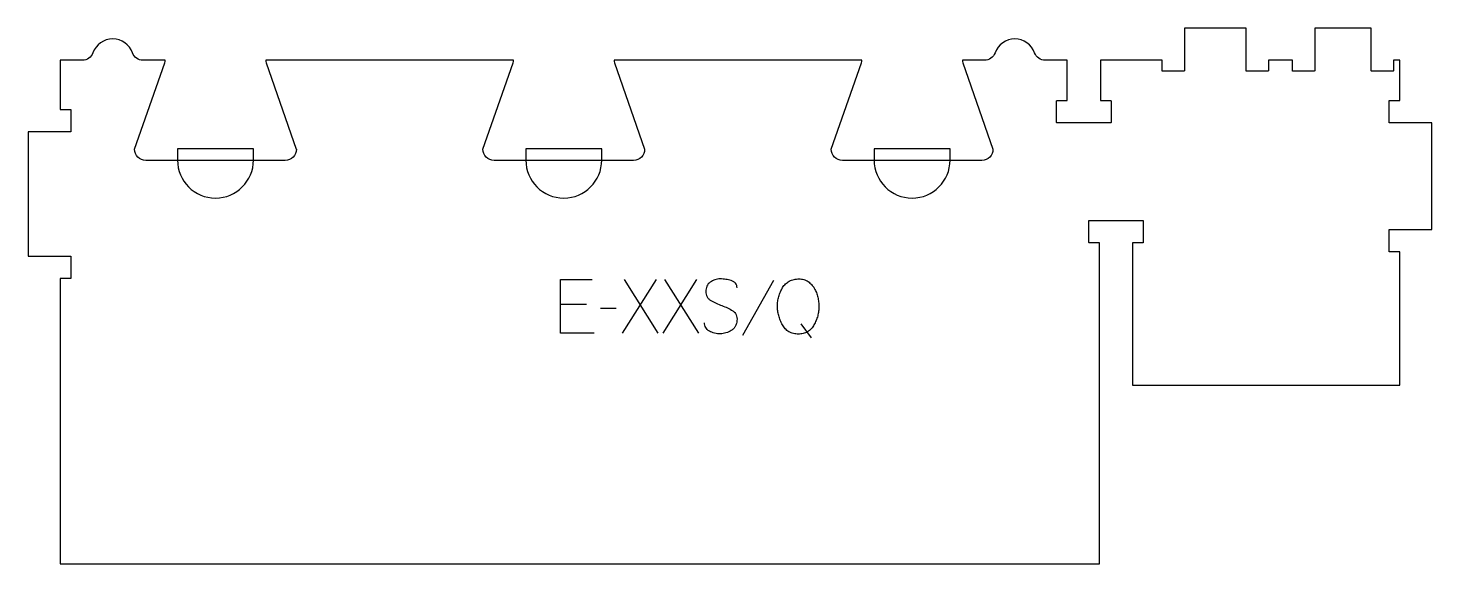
# Model space of a CAD drawing. Extents: x 0 to 786, y 0 to 300.
import ezdxf

# ---------------------------------------------------------------- set-up
doc = ezdxf.new("R2010")
doc.units = 0
for name, color, linetype in [('1_ANYTOOL_1MMDEEP_LABELS_S', 2, 'CONTINUOUS'), ('4_ANYTOOL_CUTTHROUGH_OUTSI', 5, 'CONTINUOUS'), ('5_ANYTOOL_HALF_MILL_9MM_IN', 3, 'CONTINUOUS')]:
    doc.layers.add(name, color=color, linetype=linetype)

msp = doc.modelspace()

# ---------------------------------------------------------------- linework, layer by layer
at = {"layer": '1_ANYTOOL_1MMDEEP_LABELS_S'}
for p, q in [((351.347027, 158.944998), (332.447027, 128.944998)), ((352.589884, 128.944998), (333.647027, 158.944998)), ((374.061313, 158.944998), (355.161313, 128.944998)), ((375.30417, 128.944998), (356.361313, 158.944998)), ((417.00417, 158.473569), (399.818456, 127.702141)), ((312.518456, 145.016427), (297.861313, 145.016427)), ((329.018456, 142.830712), (320.232742, 142.744998)), ((438.347027, 126.287855), (432.518456, 134.259284))]:
    msp.add_line(p, q, dxfattribs=at)
msp.add_lwpolyline([(316.80417, 128.944998), (297.861313, 128.944998), (297.861313, 158.944998), (315.689884, 158.944998)], dxfattribs=at)
msp.add_lwpolyline([(396.689884, 154.359284, 0.071867), (396.496771, 155.69589, 0.100684), (395.870242, 156.877141, 0.047558), (395.395688, 157.353591, 0.038563), (394.845688, 157.742319, 0.037928), (394.1485, 158.089788, 0.026634), (393.411313, 158.344998, 0.028461), (390.38798, 159.030981, 0.041577), (387.30417, 159.287855, 0.036938), (385.80181, 159.176716, 0.041531), (384.336313, 158.832498, 0.041583), (382.958936, 158.25529, 0.038125), (381.689884, 157.466427, 0.057611), (380.619732, 156.474522, 0.065808), (379.825599, 155.253927, 0.06469), (379.348103, 153.794372, 0.046778), (379.20417, 152.259284, 0.052235), (379.366526, 150.709442, 0.075448), (379.911313, 149.259284, 0.076671), (380.827405, 148.086231, 0.061023), (382.032742, 147.202141, 0.021951), (385.061596, 145.674795, 0.018213), (388.20417, 144.394998, -0.02405), (391.305655, 143.089536, -0.02981), (394.247027, 141.459284, -0.068439), (395.388329, 140.493353, -0.079282), (396.197027, 139.241427, -0.076308), (396.622027, 137.662745, -0.047772), (396.647027, 136.016427, -0.046243), (396.353793, 134.335467, -0.06359), (395.70417, 132.764641, -0.064671), (394.731346, 131.480452, -0.057073), (393.475599, 130.466427, -0.067522), (390.50729, 129.103516, -0.070793), (387.282742, 128.602141, -0.064027), (384.143726, 128.964656, -0.070447), (381.218456, 130.144998, -0.054374), (380.060038, 130.994631, -0.074742), (379.161313, 132.105712, -0.075199), (378.638306, 133.412091, -0.057737), (378.475599, 134.816427)], format="xyb", dxfattribs=at)
msp.add_lwpolyline([(431.361313, 159.287855, -0.064784), (434.035268, 158.939934, -0.088904), (436.461313, 157.809284, -0.05419), (438.383878, 156.117154, -0.051179), (439.911313, 154.059284, -0.041653), (441.093512, 151.630511, -0.036749), (441.882742, 149.044998, -0.024892), (442.340521, 146.425735, -0.030823), (442.50417, 143.773569, -0.034269), (442.32765, 141.201073, -0.031918), (441.813099, 138.673569, -0.031725), (440.924912, 136.064173, -0.026303), (439.739884, 133.573569, -0.058719), (438.216104, 131.411822, -0.077745), (436.177384, 129.748569, -0.077243), (433.690396, 128.769732, -0.055252), (431.018456, 128.473569, -0.054051), (428.264531, 128.772149, -0.077615), (425.698813, 129.769998, -0.078558), (423.62374, 131.457071, -0.060481), (422.082742, 133.659284, -0.02629), (420.896081, 136.198503, -0.031299), (420.009527, 138.855712, -0.031469), (419.494489, 141.442528, -0.033416), (419.318456, 144.073569, -0.032847), (419.497134, 146.790518, -0.035049), (420.04167, 149.457498, -0.03503), (420.957644, 152.034537, -0.032231), (422.211313, 154.466427, -0.062518), (423.833202, 156.533521, -0.074052), (425.945242, 158.082498, -0.072322), (428.572095, 159.013389, -0.049083)], format="xyb", close=True, dxfattribs=at)
at = {"layer": '4_ANYTOOL_CUTTHROUGH_OUTSI'}
msp.add_lwpolyline([(30.404432, 281.5), (17.999995, 281.5), (18, 254), (23.75, 254, -0.414214), (24, 253.75), (24, 241.75, -0.414214), (23.75, 241.5), (0, 241.5), (0, 172), (23.75, 172, -0.414214), (24, 171.75), (24, 159.75, -0.414214), (23.75, 159.5), (18, 159.5), (17.999995, 0), (599.499995, 0), (599.499995, 179.5), (593.749995, 179.5, -0.414214), (593.499995, 179.75), (593.499995, 191.75, -0.414214), (593.749995, 192), (623.749995, 192, -0.414214), (623.999995, 191.75), (623.999995, 179.75, -0.414214), (623.749995, 179.5), (617.999995, 179.5), (617.999995, 100), (767.50065, 100), (767.50065, 174.5), (761.75065, 174.5, -0.414214), (761.50065, 174.75), (761.50065, 186.75, -0.414214), (761.75065, 187), (785.50065, 187), (785.50065, 246.5), (761.75065, 246.5, -0.414214), (761.50065, 246.75), (761.50065, 258.75, -0.414214), (761.75065, 259), (767.50065, 259), (767.50065, 281.5), (764.00065, 281.5), (764.00065, 275.75, -0.414214), (763.75065, 275.5), (751.75065, 275.5, -0.414214), (751.50065, 275.75), (751.50065, 299.5), (719.91165, 299.5), (719.91165, 275.75, -0.414214), (719.66165, 275.5), (707.66165, 275.5, -0.414214), (707.41165, 275.75), (707.41165, 281.5), (694.00065, 281.5), (694.00065, 275.75, -0.414214), (693.75065, 275.5), (681.75065, 275.5, -0.414214), (681.50065, 275.75), (681.50065, 299.5), (647.00065, 299.5), (647.00065, 275.75, -0.414214), (646.75065, 275.5), (634.75065, 275.5, -0.414214), (634.50065, 275.75), (634.50065, 281.5), (599.999995, 281.5), (599.999995, 259), (605.749995, 259, -0.414214), (605.999995, 258.75), (605.999995, 246.75, -0.414214), (605.749995, 246.5), (575.749995, 246.5, -0.414214), (575.499995, 246.75), (575.499995, 258.75, -0.414214), (575.749995, 259), (581.499995, 259), (581.499995, 281.5), (569.095558, 281.5, -0.317837), (563.203001, 285.666667, 0.707107), (541.046989, 285.666667, -0.317837), (535.154432, 281.5), (522.755432, 281.5, 0.061784), (522.990426, 280.10513), (539.88596, 231.832588, -0.084368), (539.899995, 231.75, -0.414214), (533.649995, 225.5), (455.649995, 225.5, -0.414214), (449.399995, 231.75, -0.084368), (449.41403, 231.832588), (466.313143, 280.116195, 0.061178), (466.544558, 281.5), (327.855432, 281.5, 0.061784), (328.090426, 280.10513), (344.98596, 231.832588, -0.084368), (344.999995, 231.75, -0.414214), (338.749995, 225.5), (260.749995, 225.5, -0.414214), (254.499995, 231.75, -0.084368), (254.51403, 231.832588), (271.413143, 280.116195, 0.061178), (271.644558, 281.5), (132.955432, 281.5, 0.061784), (133.190426, 280.10513), (150.08596, 231.832588, -0.084368), (150.099995, 231.75, -0.414214), (143.849995, 225.5), (65.849995, 225.5, -0.414214), (59.599995, 231.75, -0.084368), (59.61403, 231.832588), (76.513143, 280.116195, 0.061178), (76.744558, 281.5), (64.345558, 281.5, -0.317837), (58.453001, 285.666667, 0.707107), (36.296989, 285.666667, -0.317837)], format="xyb", close=True, dxfattribs=at)
at = {"layer": '5_ANYTOOL_HALF_MILL_9MM_IN'}
for points in [[(83.599997, 225.74, 0.999765), (126.099995, 225.75), (126.099995, 232), (83.599995, 232)], [(278.499995, 225.75, 1), (320.999995, 225.75), (320.999995, 232), (278.499995, 232)], [(473.399995, 225.75, 1), (515.899995, 225.75), (515.899995, 232), (473.399995, 232)]]:
    msp.add_lwpolyline(points, format="xyb", close=True, dxfattribs=at)

doc.saveas('drawing.dxf')
